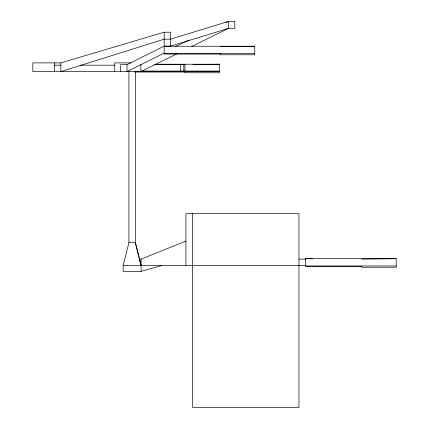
<?xml version="1.0" encoding="UTF-8"?>
<svg xmlns="http://www.w3.org/2000/svg" width="429" height="429" viewBox="0 0 429 429"><rect width="100%" height="100%" fill="white"/><g stroke="black" fill="none" stroke-linecap="round" stroke-linejoin="round"><path stroke-width="0.64" d="M161.824 265.535L141.125 271.337L123.139 271.337L123.139 265.535L128.925 242.669L128.925 71.487M120.592 71.605L120.592 64.645L127.011 64.645L164.184 46.128L170.603 46.128L228.389 28.411L234.808 28.411L234.808 21.45L228.389 21.45L170.603 39.168L164.184 39.168L60.838 71.605L60.838 62.891L164.184 32.207L170.603 32.207L170.603 46.686M164.184 53.089L127.011 71.605L127.011 64.645M60.838 62.891L32.802 62.891L32.802 71.605L140.878 71.605L176.845 53.85M191.827 46.455L228.389 28.411L228.389 21.45L225.976 22.592M175.279 46.6L189.162 40.026M139.505 259.116L141.125 259.116L185.918 241.093M220.2 53.512L220.2 54.783L254.751 54.783L254.751 46.241L220.2 46.686L220.2 46.241M192.916 64.559L219.492 64.221L219.492 72.758L184.942 72.758L184.942 64.221M361.647 259.132L396.198 258.692L396.198 267.229L361.647 267.229L361.647 265.959M164.184 46.241L254.751 46.241M164.184 53.512L254.751 53.512M220.125 54.049L164.184 54.049L164.184 32.207M130.834 62.891L114.758 62.891L114.758 71.605M154.896 64.221L219.492 64.221M154.526 64.661L184.942 64.661M54.419 65.187L60.838 65.187M80.143 65.187L114.758 65.187M140.969 71.064L219.492 71.064M134.915 71.487L219.492 71.487M134.915 72.029L184.867 72.029M128.925 242.669L135.344 242.669L141.125 265.535L135.344 242.669L135.344 71.605M305.625 258.692L396.198 258.692M298.959 259.132L305.625 259.132M123.139 265.535L305.625 265.535M305.625 265.959L396.198 265.959M361.567 266.5L305.625 266.5L305.625 258.574L312.044 258.574L312.044 259.132M139.538 259.116L140.229 261.985M192.664 213.68L192.664 407.55L298.959 407.55L298.959 213.68L185.918 213.68L185.918 265.535M183.805 64.661L183.805 71.064M180.432 64.661L180.432 71.064M141.125 259.116L141.125 271.337M140.878 64.232L140.878 71.605M54.419 62.891L54.419 71.605"/></g></svg>
